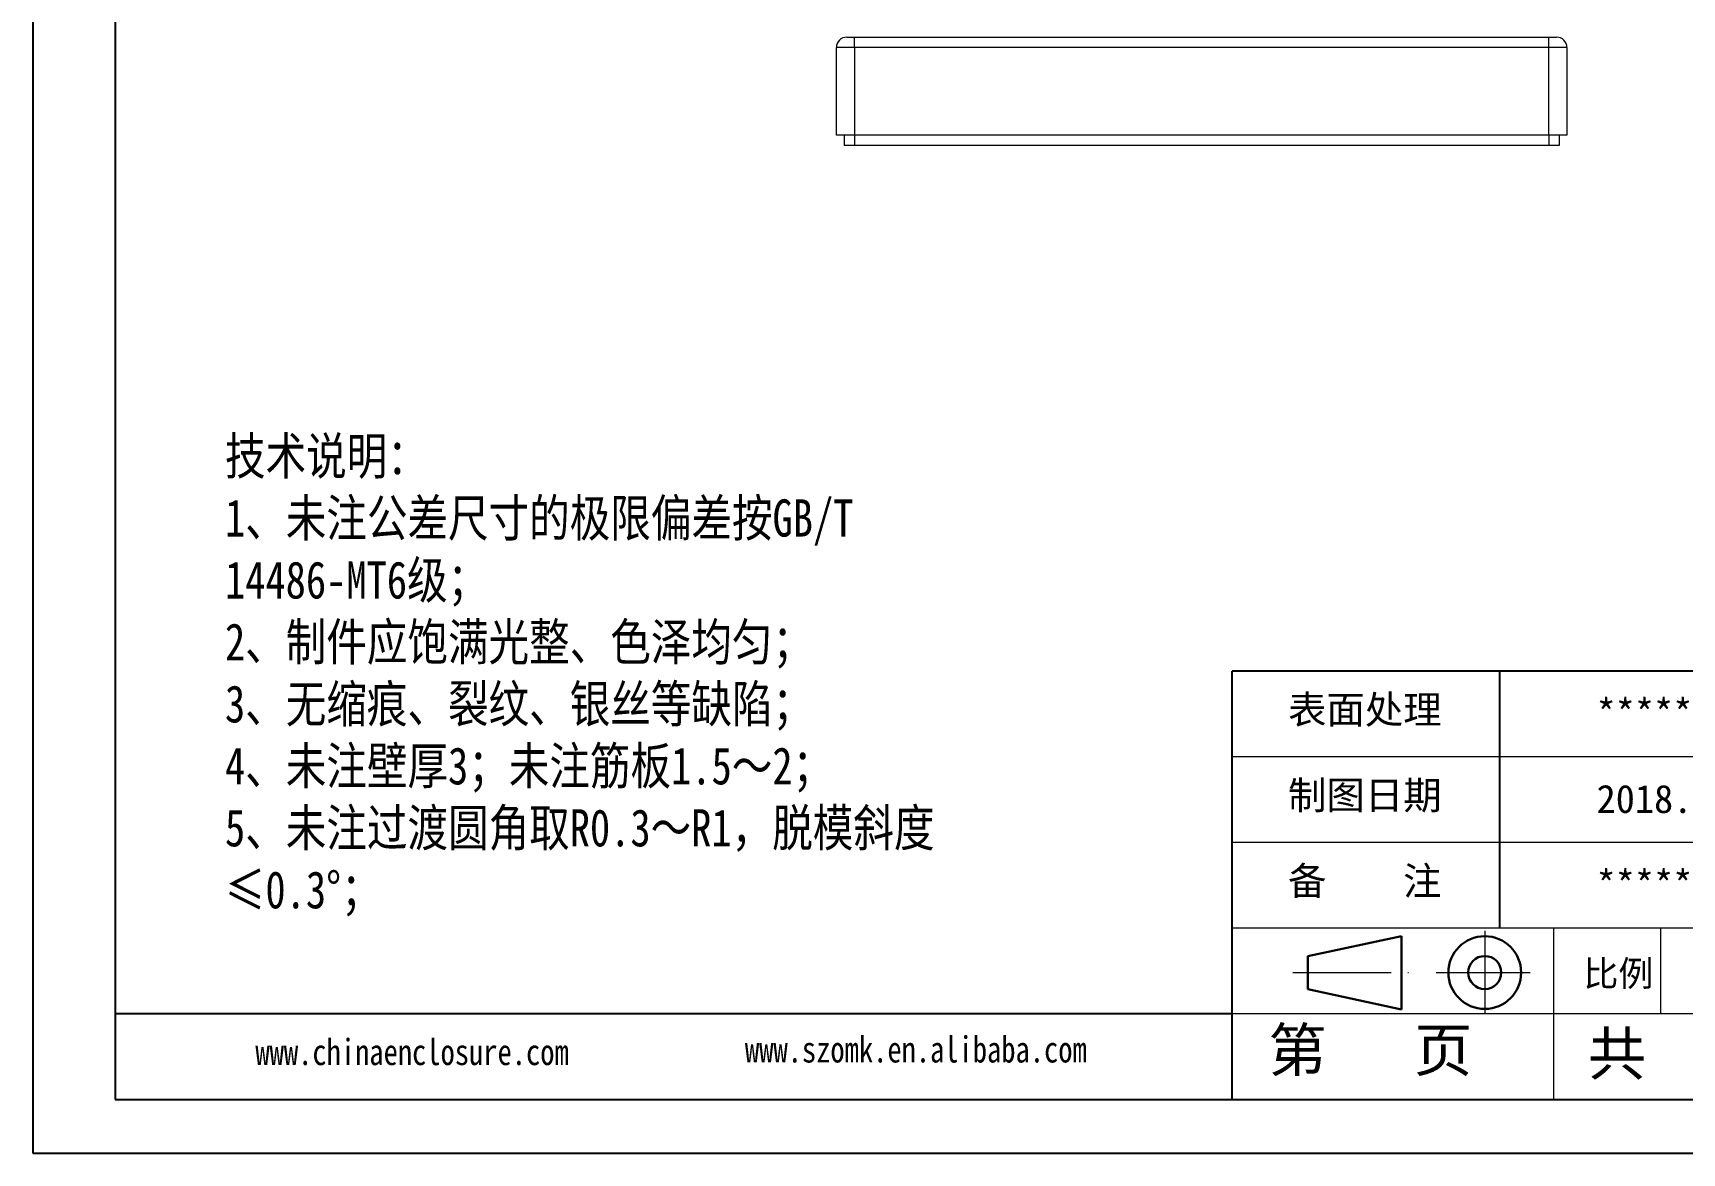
# Model space of a CAD drawing. Header units: inches. Extents: x 1849 to 3202, y 573 to 1008.
# Drawn here: x 1849.3 to 2168.7, y 573 to 789.9 of the extents above; entities that cross this region are included whole.
import ezdxf

# ---------------------------------------------------------------- set-up
doc = ezdxf.new("R2010")
doc.units = ezdxf.units.IN
doc.linetypes.add('CENTER2', pattern=[28.575, 19.05, -3.175, 3.175, -3.175])
doc.layers.add('文字', color=81, linetype='Continuous')
for name, color, linetype, lineweight in [('粗实线', 7, 'Continuous', 30), ('细实线', 3, 'Continuous', 9), ('细点划线', 2, 'CENTER2', 9)]:
    doc.layers.add(name, color=color, linetype=linetype, lineweight=lineweight)
doc.styles.get("Standard").update_dxf_attribs({"font": 'txt', "bigfont": 'gbcbig.shx'})
doc.styles.add('宋体', font='', dxfattribs={"width": 0.8, "height": 3.5})
doc.styles.get('宋体').set_extended_font_data('SimSun')

msp = doc.modelspace()

# ---------------------------------------------------------------- linework, layer by layer
for p, q in [((1849.272, 1008.495), (1849.272, 572.957)), ((1865.211, 998.125), (1865.211, 583.327)), ((1849.272, 774.595), (1849.272, 572.957)), ((2081.558, 583.327), (2081.558, 666.286)), ((2205.998, 666.286), (2081.558, 666.286)), ((2133.408, 616.51), (2133.408, 666.286)), ((2081.558, 599.919), (1865.211, 599.919)), ((1865.211, 583.327), (2454.877, 583.327)), ((1849.272, 572.957), (2465.247, 572.957)), ((1849.272, 572.957), (2134.445, 572.957))]:
    msp.add_line(p, q)
at = {"color": 7, "linetype": 'Continuous', "lineweight": 15}
for p, q in [((2006.902, 789.111), (2008.402, 789.111)), ((2008.402, 787.111), (2008.402, 789.111)), ((2008.402, 789.111), (2142.902, 789.111)), ((2142.902, 787.111), (2142.902, 789.111)), ((2142.902, 789.111), (2144.402, 789.111)), ((2008.402, 787.111), (2004.902, 787.111)), ((2004.902, 770.111), (2004.902, 787.111)), ((2008.402, 787.111), (2008.402, 770.111)), ((2142.902, 787.111), (2008.402, 787.111)), ((2146.402, 787.111), (2142.902, 787.111)), ((2142.902, 770.111), (2142.902, 787.111)), ((2146.402, 787.111), (2146.402, 770.111)), ((2008.402, 770.111), (2004.902, 770.111)), ((2006.402, 770.111), (2006.402, 768.111)), ((2142.902, 770.111), (2008.402, 770.111)), ((2008.402, 770.111), (2008.402, 768.111)), ((2146.402, 770.111), (2142.902, 770.111)), ((2142.902, 770.111), (2142.902, 768.111)), ((2144.902, 770.111), (2144.902, 768.111)), ((2008.402, 768.111), (2006.402, 768.111)), ((2142.902, 768.111), (2008.402, 768.111)), ((2144.902, 768.111), (2142.902, 768.111))]:
    msp.add_line(p, q, dxfattribs=at)
for centre, start, end in [((2006.902, 787.111), 90, 180), ((2144.402, 787.111), 0, 90)]:
    msp.add_arc(centre, 2, start, end, dxfattribs=at)
at = {"layer": '粗实线', "color": 7}
for p, q in [((2114.35, 614.958), (2096.221, 611.116)), ((2114.35, 614.958), (2114.35, 600.75)), ((2096.221, 611.116), (2096.221, 604.704)), ((2096.221, 604.704), (2114.35, 600.75))]:
    msp.add_line(p, q, dxfattribs=at)
for radius in [7.048, 3.206]:
    msp.add_circle((2130.485, 607.91), radius, dxfattribs=at)
at = {"layer": '细实线', "color": 7}
for p, q in [((2205.998, 649.694), (2081.558, 649.694)), ((2205.998, 633.102), (2081.558, 633.102)), ((2454.877, 616.51), (2081.558, 616.51)), ((2143.778, 616.51), (2143.778, 583.327)), ((2164.518, 616.51), (2164.518, 599.919)), ((2205.998, 599.919), (2081.558, 599.919))]:
    msp.add_line(p, q, dxfattribs=at)
at = {"layer": '细点划线', "color": 7}
for p, q in [((2130.485, 616.023), (2130.485, 599.919)), ((2093.331, 607.91), (2115.739, 607.91)), ((2121.059, 607.91), (2139.276, 607.91))]:
    msp.add_line(p, q, dxfattribs=at)

# ---------------------------------------------------------------- texts
at = {"width": 3101.22218, "attachment_point": 1}
for s, insert, char_height in [('{\\fSimHei|b0|i0|c134|p49;表面处理}', (2092.379, 661.578), 5.45653), ('{\\fSimHei|b0|i0|c134|p49;*********}', (2152.143, 660.876), 5.45653), ('{\\fSimHei|b0|i0|c134|p49;制图日期}', (2092.379, 644.986), 5.45653), ('{\\fSimHei|b0|i0|c134|p49;2018.\\fSimHei|b0|i0|c0|p49;09\\fSimHei|b0|i0|c134|p49;.\\fSimHei|b0|i0|c0|p49;30}', (2152.143, 644.284), 5.456534), ('{\\fSimHei|b0|i0|c134|p49;备    注}', (2092.379, 628.394), 5.45653), ('{\\fSimHei|b0|i0|c134|p49;*********}', (2152.143, 627.692), 5.45653)]:
    msp.add_mtext(s, dxfattribs=dict(at, insert=insert, char_height=char_height))
at = {"layer": '文字', "color": 0, "attachment_point": 1, "style": '宋体'}
for s, insert, char_height, width in [('{\\H1.111x;技术说明：\\P1、未注公差尺寸的极限偏差按GB/T 14486-MT6级；\\P2、制件应饱满光整、色泽均匀；\\P3、无缩痕、裂纹、银丝等缺陷；\\P4、未注壁厚3；未注筋板1.5～2；\\P5、未注过渡圆角取R0.3～R1，脱模斜度≤0.3%%D；}', (1886.461, 711.575), 6.48122, 145.98558), ('www.chinaenclosure.com', (1892.355, 595.063), 5.06975, 89.0707), ('www.szomk.en.alibaba.com', (1987.181, 595.565), 5.06975, 89.0707)]:
    msp.add_mtext(s, dxfattribs=dict(at, insert=insert, char_height=char_height, width=width))
at = {"layer": '细实线', "color": 7, "attachment_point": 1}
for s, insert, char_height, width in [('{\\fSimSun|b0|i0|c134|p54;比例}', (2149.585, 610.227), 4.97758, 21.85001), ('{\\fSimSun|b0|i0|c134|p54;第   页}', (2088.539, 597.067), 8.29596, 62.2197), ('{\\fSimSun|b0|i0|c134|p54; 共   页}', (2144.793, 596.362), 8.29596, 62.2197)]:
    msp.add_mtext(s, dxfattribs=dict(at, insert=insert, char_height=char_height, width=width))

doc.saveas('drawing.dxf')
